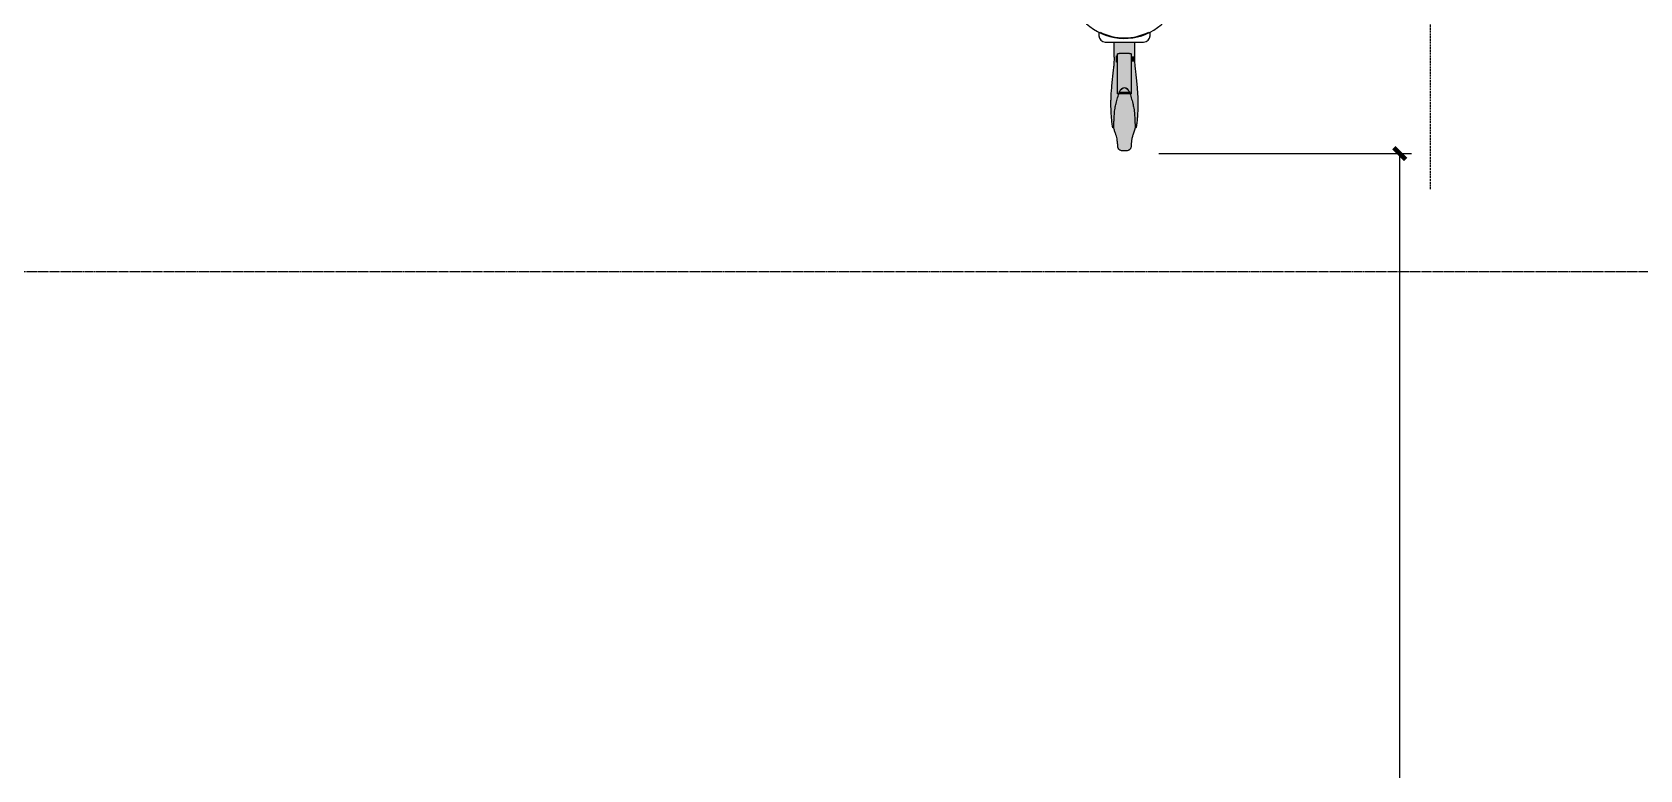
# Model space of a CAD drawing. Extents: x -1899985 to 1774885, y 556286 to 2175695.
# Drawn here: x -1133209 to -1129112, y 577617 to 579497 of the extents above; entities that cross this region are included whole.
import ezdxf

# ---------------------------------------------------------------- set-up
doc = ezdxf.new("R2010")
doc.units = 0
doc.header["$LTSCALE"] = 10
doc.header["$MEASUREMENT"] = 0
for name, pattern in [('20剖面图$0$__DASH', [0.35, 0.25, -0.1]), ('20剖面图$0$DASH', [0.35, 0.25, -0.1]), ('20剖面图$0$DOTE', [2.42, 2, -0.2, 0.02, -0.2])]:
    doc.linetypes.add(name, pattern=pattern)
doc.layers.get('Defpoints').update_dxf_attribs({"color": 210})
for name, color, linetype in [('20剖面图$0$A-AXIS-DOTE', 14, '20剖面图$0$DOTE'), ('20剖面图$0$A-LIN-V', 9, 'Continuous'), ('20剖面图$0$N090304-0000033_', 7, 'Continuous'), ('20剖面图$0$N090304-0000037_', 7, 'Continuous'), ('20剖面图$0$N090304-0000038_', 7, 'Continuous'), ('20剖面图$0$N090304-0000040_', 7, 'Continuous'), ('20剖面图$0$N090304-0000042_', 7, 'Continuous'), ('20剖面图$0$N120408-0000004', 7, 'Continuous'), ('20剖面图$0$PIN_GBIT_91_1986', 7, 'Continuous'), ('20剖面图$0$S-SB', 21, 'Continuous'), ('A-LIN-V', 9, 'Continuous')]:
    doc.layers.add(name, color=color, linetype=linetype)
doc.styles.add('20剖面图$0$_TCH_DIM_T3', font='SIMPLEX', dxfattribs={"width": 0.705882, "bigfont": 'GBCBIG'})
doc.dimstyles.new('20剖面图$0$_TCH_ARCH&&30', dxfattribs={"dimtxt": 89.25, "dimasz": 30, "dimexe": 30, "dimexo": 30, "dimgap": 37.875, "dimtad": 1, "dimdec": 0, "dimzin": 0, "dimdsep": 46, "dimtxsty": '20剖面图$0$_TCH_DIM_T3', "dimblk": '20剖面图$0$_ArchTick', "dimcen": 0.09, "dimclrt": 7, "dimazin": 2, "dimtfac": 1, "dimtdec": 0, "dimtix": 1, "dimtmove": 2, "dimatfit": 3, "dimfxl": 1, "dimtolj": 1, "dimtzin": 0, "dimarcsym": 0})

# ---------------------------------------------------------------- blocks, each defined once
blk = doc.blocks.new('20剖面图$0$11')
h = blk.add_hatch(color=1)
h.dxf.hatch_style = 1
edge = h.paths.add_edge_path()
edge.add_line((1599201, -76838.2), (1599148.9, -76838.2))
edge.add_spline(control_points=[(1599148.9, -76838.2), (1599148.9, -76841.1), (1599148.9, -76847.6), (1599149.1, -76858.1), (1599149.1, -76868.9), (1599149.2, -76877.9), (1599149.2, -76887.9), (1599148.2, -76899.7), (1599146.5, -76914.3), (1599144.8, -76930.2), (1599143.1, -76946.4), (1599141.7, -76962.6), (1599140.9, -76974.9), (1599140.6, -76987.1), (1599140.6, -76996.4), (1599140.7, -77005), (1599141.1, -77015.3), (1599141.7, -77025.1), (1599142.4, -77034), (1599143.1, -77040.8), (1599143.9, -77047.3), (1599144.6, -77051.8), (1599145.2, -77054.2), (1599145.6, -77055.1), (1599145.8, -77055.2), (1599145.8, -77055.2)], knot_values=[-0.989112, -0.989112, -0.989112, -0.989112, -0.960488, -0.920201, -0.887829, -0.853704, -0.831491, -0.787687, -0.737593, -0.680236, -0.616927, -0.552687, -0.486277, -0.451064, -0.418684, -0.391715, -0.366225, -0.316993, -0.29299, -0.266803, -0.234088, -0.195058, -0.173423, -0.151775, -0.145578, -0.145578, -0.145578, -0.145578], degree=3, periodic=0)
edge.add_line((1599145.8, -77055.2), (1599147.9, -77055.2))
edge.add_spline(control_points=[(1599147.9, -77055.2), (1599147.7, -77054.4), (1599147.3, -77051.5), (1599147.6, -77048), (1599147.8, -77045.7), (1599148.1, -77041.5), (1599148.5, -77033.6), (1599149.1, -77022.8), (1599149.9, -77012.7), (1599151.3, -77003.2), (1599153.8, -76991.7), (1599157.2, -76979.2), (1599159.5, -76971.5), (1599160.6, -76968.1)], knot_values=[0.821535, 0.821535, 0.821535, 0.821535, 0.826864, 0.839578, 0.84609, 0.854032, 0.874274, 0.899024, 0.912317, 0.925785, 0.946135, 0.971512, 0.990089, 0.990089, 0.990089, 0.990089], degree=3, periodic=0)
edge.add_line((1599160.6, -76968.1), (1599157.5, -76968.1))
edge.add_line((1599157.5, -76968.1), (1599157.5, -76887.5))
edge.add_line((1599157.5, -76887.5), (1599154.8, -76887.5))
edge.add_line((1599154.8, -76887.5), (1599154.3, -76886.9))
edge.add_line((1599154.3, -76886.9), (1599154.3, -76871.7))
edge.add_line((1599154.3, -76871.7), (1599154.8, -76871.2))
edge.add_line((1599154.8, -76871.2), (1599157.5, -76871.2))
edge.add_line((1599157.5, -76871.2), (1599157.5, -76865.9))
edge.add_ellipse((1599161.9, -76865.9), major_axis=(4.35, 0), ratio=0.02548, start_angle=90, end_angle=180, ccw=False)
edge.add_line((1599161.9, -76865.8), (1599188, -76865.8))
edge.add_ellipse((1599188, -76865.9), major_axis=(4.35, 0), ratio=0.02548, start_angle=0, end_angle=90, ccw=False)
edge.add_line((1599192.3, -76865.9), (1599192.3, -76873.9))
edge.add_line((1599192.3, -76873.9), (1599199.4, -76873.9))
edge.add_line((1599199.4, -76873.9), (1599199.9, -76874.4))
edge.add_line((1599199.9, -76874.4), (1599199.9, -76884.2))
edge.add_line((1599199.9, -76884.2), (1599199.4, -76884.7))
edge.add_line((1599199.4, -76884.7), (1599196.8, -76884.7))
edge.add_ellipse((1599195.6, -76883.9), major_axis=(1.58, 0), ratio=0.866025, start_angle=219.9146, end_angle=320.0854, ccw=False)
edge.add_line((1599194.4, -76884.7), (1599192.3, -76884.7))
edge.add_line((1599192.3, -76884.7), (1599192.3, -76968.1))
edge.add_line((1599192.3, -76968.1), (1599189.2, -76968.1))
edge.add_spline(control_points=[(1599189.2, -76968.1), (1599190.3, -76971.5), (1599192.7, -76979.2), (1599196, -76991.7), (1599198.6, -77003.2), (1599199.9, -77012.7), (1599200.8, -77022.8), (1599201.3, -77033.6), (1599201.7, -77041.5), (1599202, -77045.7), (1599202.3, -77048), (1599202.5, -77051.5), (1599202.1, -77054.4), (1599202, -77055.2)], knot_values=[0.00991, 0.00991, 0.00991, 0.00991, 0.028484, 0.053857, 0.074204, 0.08767, 0.10096, 0.125707, 0.145946, 0.153887, 0.160398, 0.173109, 0.178435, 0.178435, 0.178435, 0.178435], degree=3, periodic=0)
edge.add_line((1599202, -77055.2), (1599204, -77055.2))
edge.add_spline(control_points=[(1599204, -77055.2), (1599204, -77055.2), (1599204.2, -77055.1), (1599204.6, -77054.2), (1599205.2, -77051.8), (1599205.9, -77047.3), (1599206.7, -77040.8), (1599207.4, -77034), (1599208.1, -77025.1), (1599208.7, -77015.3), (1599209.1, -77005), (1599209.2, -76996.4), (1599209.2, -76987.1), (1599208.9, -76974.9), (1599208.2, -76962.6), (1599206.7, -76946.4), (1599205, -76930.2), (1599203.6, -76916.6), (1599202.4, -76906.2), (1599201.6, -76899.1), (1599201.1, -76892.4), (1599200.7, -76885.7), (1599200.6, -76877.9), (1599200.7, -76868.9), (1599200.8, -76858.1), (1599200.9, -76847.6), (1599200.9, -76841.1), (1599201, -76838.2)], knot_values=[-0.854441, -0.854441, -0.854441, -0.854441, -0.848246, -0.8266, -0.804968, -0.765944, -0.733233, -0.70705, -0.68305, -0.633825, -0.608338, -0.581373, -0.548998, -0.513789, -0.447388, -0.383157, -0.319856, -0.262507, -0.236492, -0.212407, -0.190164, -0.168486, -0.146276, -0.112156, -0.079788, -0.039506, -0.010886, -0.010886, -0.010886, -0.010886], degree=3, periodic=0)
h = blk.add_hatch(color=1)
h.dxf.hatch_style = 1
h.paths.add_polyline_path([(1599199.4, -76873.9), (1599192.3, -76873.9), (1599192.3, -76884.7), (1599194.4, -76884.7), (1599196.8, -76884.7), (1599199.4, -76884.7)])
h.paths.add_polyline_path([(1599197.1, -76877.5), (1599197.1, -76881.1, -0.03351), (1599197.1, -76881.1, -0.874248), (1599194, -76881.1, -0.03351), (1599194, -76881.1), (1599194, -76877.5, -0.03351), (1599194, -76877.5, -0.874248), (1599197.1, -76877.5, -0.03351)], flags=16)
h.paths.add_polyline_path([(1599197.1, -76881.1, -0.03351), (1599197.1, -76881.1, -0.874248), (1599194, -76881.1, -0.03351), (1599194, -76881.1), (1599194, -76877.5, -0.03351), (1599194, -76877.5, -0.874248), (1599197.1, -76877.5, -0.03351), (1599197.1, -76877.5)], flags=0)
h.paths.add_polyline_path([(1599154.8, -76887.5), (1599154.8, -76871.2), (1599157.5, -76871.2), (1599157.5, -76887.5)])
h = blk.add_hatch(color=1)
h.dxf.hatch_style = 1
edge = h.paths.add_edge_path()
edge.add_spline(control_points=[(1599187.4, -76962.4), (1599187.4, -76962.5), (1599187.4, -76962.6), (1599187.5, -76963.1), (1599187.3, -76963.4), (1599186.7, -76964.1), (1599186.3, -76964.4), (1599185.1, -76965), (1599184.4, -76965.3), (1599183.3, -76965.6), (1599183, -76965.7), (1599182.5, -76965.8), (1599182.2, -76965.9), (1599181.6, -76966), (1599181.3, -76966), (1599180.7, -76966.1), (1599180.4, -76966.2), (1599179.7, -76966.3), (1599179.4, -76966.3), (1599178.7, -76966.4), (1599178.4, -76966.4), (1599177.7, -76966.5), (1599177.3, -76966.5), (1599176.3, -76966.6), (1599175.6, -76966.6), (1599174.9, -76966.6)], knot_values=[-0.532103, -0.532103, -0.532103, -0.532103, -0.506147, -0.506147, -0.418277, -0.418277, -0.330408, -0.330408, -0.242538, -0.242538, -0.216052, -0.216052, -0.189565, -0.189565, -0.162204, -0.162204, -0.134842, -0.134842, -0.107481, -0.107481, -0.080119, -0.080119, -0.052355, -0.052355, 0, 0, 0, 0], degree=3, periodic=0)
edge.add_spline(control_points=[(1599174.9, -76966.6), (1599174.8, -76966.6), (1599174.5, -76966.6), (1599174.2, -76966.6), (1599173.8, -76966.6), (1599173.4, -76966.5), (1599173, -76966.5), (1599172.7, -76966.5), (1599172.3, -76966.5), (1599171.9, -76966.5), (1599171.6, -76966.4), (1599171.2, -76966.4), (1599170.8, -76966.4), (1599170.5, -76966.3), (1599169.5, -76966.2), (1599167.9, -76966), (1599166.3, -76965.6), (1599165.2, -76965.2), (1599164.2, -76964.8), (1599163.3, -76964.2), (1599162.6, -76963.5), (1599162.3, -76962.9), (1599162.4, -76962.5), (1599162.5, -76962.4)], knot_values=[0, 0, 0, 0, 0.009527, 0.019067, 0.028622, 0.038191, 0.047777, 0.057379, 0.066999, 0.076638, 0.086295, 0.095972, 0.10567, 0.115389, 0.12513, 0.186346, 0.250063, 0.280745, 0.312605, 0.375072, 0.437538, 0.500005, 0.532091, 0.532091, 0.532091, 0.532091], degree=3, periodic=0)
edge.add_ellipse((1599174.9, -76966.3), major_axis=(-13, 0), ratio=1, start_angle=270, end_angle=342.6495, ccw=False)
edge.add_ellipse((1599174.9, -76966.3), major_axis=(-13, 0), ratio=1, start_angle=197.288, end_angle=270, ccw=False)
edge = h.paths.add_edge_path()
edge.add_line((1599192.3, -76873.9), (1599192.3, -76865.9))
edge.add_ellipse((1599188, -76865.9), major_axis=(-4.35, 0), ratio=0.02548, start_angle=-180, end_angle=-90)
edge.add_line((1599188, -76865.8), (1599161.9, -76865.8))
edge.add_ellipse((1599161.9, -76865.9), major_axis=(-4.35, 0), ratio=0.02548, start_angle=-90, end_angle=0)
edge.add_line((1599157.5, -76865.9), (1599157.5, -76871.2))
edge.add_line((1599157.5, -76871.2), (1599157.5, -76887.5))
edge.add_line((1599157.5, -76887.5), (1599157.5, -76968.1))
edge.add_line((1599157.5, -76968.1), (1599160.6, -76968.1))
edge.add_spline(control_points=[(1599160.6, -76968.1), (1599161.2, -76966.3), (1599161.8, -76964.4), (1599162.5, -76962.4)], knot_values=[0.990089, 0.990089, 0.990089, 0.990089, 0.999985, 0.999985, 0.999985, 0.999985], degree=3, periodic=0)
edge.add_spline(control_points=[(1599162.5, -76962.4), (1599162.4, -76962.5), (1599162.3, -76962.9), (1599162.6, -76963.5), (1599163.3, -76964.2), (1599164.2, -76964.8), (1599165.2, -76965.2), (1599166.3, -76965.6), (1599167.9, -76966), (1599169.5, -76966.2), (1599170.5, -76966.3), (1599170.8, -76966.4), (1599171.2, -76966.4), (1599171.6, -76966.4), (1599171.9, -76966.5), (1599172.3, -76966.5), (1599172.7, -76966.5), (1599173, -76966.5), (1599173.4, -76966.5), (1599173.8, -76966.6), (1599174.2, -76966.6), (1599174.5, -76966.6), (1599174.8, -76966.6), (1599174.9, -76966.6)], knot_values=[-0.532091, -0.532091, -0.532091, -0.532091, -0.500005, -0.437538, -0.375072, -0.312605, -0.280745, -0.250063, -0.186346, -0.12513, -0.115389, -0.10567, -0.095972, -0.086295, -0.076638, -0.066999, -0.057379, -0.047777, -0.038191, -0.028622, -0.019067, -0.009527, 0, 0, 0, 0], degree=3, periodic=0)
edge.add_spline(control_points=[(1599174.9, -76966.6), (1599175.6, -76966.6), (1599176.3, -76966.6), (1599177.3, -76966.5), (1599177.7, -76966.5), (1599178.4, -76966.4), (1599178.7, -76966.4), (1599179.4, -76966.3), (1599179.7, -76966.3), (1599180.4, -76966.2), (1599180.7, -76966.1), (1599181.3, -76966), (1599181.6, -76966), (1599182.2, -76965.9), (1599182.5, -76965.8), (1599183, -76965.7), (1599183.3, -76965.6), (1599184.4, -76965.3), (1599185.1, -76965), (1599186.3, -76964.4), (1599186.7, -76964.1), (1599187.3, -76963.4), (1599187.5, -76963.1), (1599187.4, -76962.6), (1599187.4, -76962.5), (1599187.4, -76962.4)], knot_values=[0, 0, 0, 0, 0.052355, 0.052355, 0.080119, 0.080119, 0.107481, 0.107481, 0.134842, 0.134842, 0.162204, 0.162204, 0.189565, 0.189565, 0.216052, 0.216052, 0.242538, 0.242538, 0.330408, 0.330408, 0.418277, 0.418277, 0.506147, 0.506147, 0.532103, 0.532103, 0.532103, 0.532103], degree=3, periodic=0)
edge.add_spline(control_points=[(1599187.4, -76962.4), (1599188, -76964.4), (1599188.6, -76966.3), (1599189.2, -76968.1)], knot_values=[0.000015, 0.000015, 0.000015, 0.000015, 0.00991, 0.00991, 0.00991, 0.00991], degree=3, periodic=0)
edge.add_line((1599189.2, -76968.1), (1599192.3, -76968.1))
edge.add_line((1599192.3, -76968.1), (1599192.3, -76884.7))
edge.add_line((1599192.3, -76884.7), (1599192.3, -76873.9))
h = blk.add_hatch(color=1)
h.dxf.hatch_style = 1
h.paths.add_polyline_path([(1599197.1, -76877.5), (1599197.1, -76881.1, -0.03351), (1599197.1, -76881.1, -0.874248), (1599194, -76881.1, -0.03351), (1599194, -76881.1), (1599194, -76877.5, -0.03351), (1599194, -76877.5, -0.874248), (1599197.1, -76877.5, -0.03351)])
h = blk.add_hatch(color=1)
h.dxf.hatch_style = 1
edge = h.paths.add_edge_path()
edge.add_spline(control_points=[(1599192.1, -77095.6), (1599192.1, -77095.9), (1599192.1, -77098.1), (1599191.9, -77101.5), (1599191.7, -77104.5), (1599191.1, -77106.6), (1599190.2, -77108.2), (1599189, -77109.5), (1599188.3, -77110.2), (1599187.6, -77110.8), (1599186.3, -77111.7), (1599183.8, -77112.9), (1599179.7, -77113.5), (1599176.9, -77113.6), (1599174.9, -77113.6)], knot_values=[0.904746, 0.904746, 0.904746, 0.904746, 0.908065, 0.929346, 0.949425, 0.96363, 0.972623, 0.975577, 0.976813, 0.977981, 0.980267, 0.984697, 0.99127, 1, 1, 1, 1], degree=3, periodic=0)
edge.add_spline(control_points=[(1599174.9, -77113.6), (1599173, -77113.6), (1599170.1, -77113.5), (1599166, -77112.9), (1599163.6, -77111.7), (1599162.2, -77110.8), (1599161.5, -77110.2), (1599160.8, -77109.5), (1599159.6, -77108.2), (1599158.8, -77106.6), (1599158.2, -77104.5), (1599157.9, -77101.5), (1599157.8, -77098.1), (1599157.7, -77095.9), (1599157.7, -77095.6)], knot_values=[0, 0, 0, 0, 0.008731, 0.015305, 0.019736, 0.022022, 0.023191, 0.024427, 0.027381, 0.036376, 0.050582, 0.070665, 0.091949, 0.095269, 0.095269, 0.095269, 0.095269], degree=3, periodic=0)
edge.add_spline(control_points=[(1599157.7, -77095.6), (1599157.6, -77095.6), (1599157.5, -77095.2), (1599157.3, -77093.1), (1599157.1, -77090.6), (1599156.7, -77087.8), (1599156, -77082.5), (1599154.3, -77075.7), (1599151.9, -77068.5), (1599149.1, -77060.6), (1599147.2, -77052.9), (1599147.6, -77048), (1599147.8, -77045.7), (1599148.1, -77041.5), (1599148.5, -77033.6), (1599149.1, -77022.8), (1599149.9, -77012.7), (1599151.3, -77003.2), (1599153.8, -76991.7), (1599157.7, -76977.2), (1599160.6, -76968.1), (1599162.5, -76962.4)], knot_values=[0.72795, 0.72795, 0.72795, 0.72795, 0.740549, 0.750981, 0.755514, 0.759715, 0.768823, 0.780897, 0.794554, 0.811184, 0.826864, 0.839578, 0.84609, 0.854032, 0.874274, 0.899024, 0.912317, 0.925785, 0.946135, 0.971512, 1, 1, 1, 1], degree=3, periodic=0)
edge.add_spline(control_points=[(1599162.5, -76962.4), (1599162.4, -76962.5), (1599162.3, -76962.9), (1599162.6, -76963.5), (1599163.3, -76964.2), (1599164.2, -76964.8), (1599165.2, -76965.2), (1599166.3, -76965.6), (1599167.9, -76966), (1599169.5, -76966.2), (1599170.5, -76966.3), (1599170.8, -76966.4), (1599171.2, -76966.4), (1599171.6, -76966.4), (1599171.9, -76966.5), (1599172.3, -76966.5), (1599172.7, -76966.5), (1599173, -76966.5), (1599173.4, -76966.5), (1599173.8, -76966.6), (1599174.2, -76966.6), (1599174.5, -76966.6), (1599174.8, -76966.6), (1599174.9, -76966.6)], knot_values=[-0.532091, -0.532091, -0.532091, -0.532091, -0.500005, -0.437538, -0.375072, -0.312605, -0.280745, -0.250063, -0.186346, -0.12513, -0.115389, -0.10567, -0.095972, -0.086295, -0.076638, -0.066999, -0.057379, -0.047777, -0.038191, -0.028622, -0.019067, -0.009527, 0, 0, 0, 0], degree=3, periodic=0)
edge.add_spline(control_points=[(1599174.9, -76966.6), (1599175.6, -76966.6), (1599176.3, -76966.6), (1599177.3, -76966.5), (1599177.7, -76966.5), (1599178.4, -76966.4), (1599178.7, -76966.4), (1599179.4, -76966.3), (1599179.7, -76966.3), (1599180.4, -76966.2), (1599180.7, -76966.1), (1599181.3, -76966), (1599181.6, -76966), (1599182.2, -76965.9), (1599182.5, -76965.8), (1599183, -76965.7), (1599183.3, -76965.6), (1599184.4, -76965.3), (1599185.1, -76965), (1599186.3, -76964.4), (1599186.7, -76964.1), (1599187.3, -76963.4), (1599187.5, -76963.1), (1599187.4, -76962.6), (1599187.4, -76962.5), (1599187.4, -76962.4)], knot_values=[0, 0, 0, 0, 0.052355, 0.052355, 0.080119, 0.080119, 0.107481, 0.107481, 0.134842, 0.134842, 0.162204, 0.162204, 0.189565, 0.189565, 0.216052, 0.216052, 0.242538, 0.242538, 0.330408, 0.330408, 0.418277, 0.418277, 0.506147, 0.506147, 0.532103, 0.532103, 0.532103, 0.532103], degree=3, periodic=0)
edge.add_spline(control_points=[(1599187.4, -76962.4), (1599189.2, -76968.1), (1599192.2, -76977.2), (1599196, -76991.7), (1599198.6, -77003.2), (1599199.9, -77012.7), (1599200.8, -77022.8), (1599201.3, -77033.6), (1599201.7, -77041.5), (1599202, -77045.7), (1599202.3, -77048), (1599202.7, -77052.9), (1599200.5, -77061.3), (1599197.3, -77070.2), (1599194.9, -77077.9), (1599193.6, -77084.2), (1599193.1, -77088.1), (1599192.8, -77090.6), (1599192.5, -77093.1), (1599192.3, -77095.2), (1599192.2, -77095.6), (1599192.1, -77095.6)], knot_values=[0, 0, 0, 0, 0.028484, 0.053857, 0.074204, 0.08767, 0.10096, 0.125707, 0.145946, 0.153887, 0.160398, 0.173109, 0.188788, 0.209494, 0.224949, 0.233215, 0.240341, 0.244542, 0.249074, 0.259504, 0.272102, 0.272102, 0.272102, 0.272102], degree=3, periodic=0)
h = blk.add_hatch(color=1)
h.dxf.hatch_style = 1
edge = h.paths.add_edge_path()
edge.add_spline(control_points=[(1599174.9, -76966.6), (1599174.8, -76966.6), (1599174.5, -76966.6), (1599174.2, -76966.6), (1599173.8, -76966.6), (1599173.4, -76966.5), (1599173, -76966.5), (1599172.7, -76966.5), (1599172.3, -76966.5), (1599171.9, -76966.5), (1599171.6, -76966.4), (1599171.2, -76966.4), (1599170.8, -76966.4), (1599170.5, -76966.3), (1599169.5, -76966.2), (1599167.9, -76966), (1599166.3, -76965.6), (1599165.2, -76965.2), (1599164.2, -76964.8), (1599163.3, -76964.2), (1599162.6, -76963.5), (1599162.3, -76962.9), (1599162.4, -76962.5), (1599162.5, -76962.4)], knot_values=[0, 0, 0, 0, 0.009527, 0.019067, 0.028622, 0.038191, 0.047777, 0.057379, 0.066999, 0.076638, 0.086295, 0.095972, 0.10567, 0.115389, 0.12513, 0.186346, 0.250063, 0.280745, 0.312605, 0.375072, 0.437538, 0.500005, 0.532091, 0.532091, 0.532091, 0.532091], degree=3, periodic=0)
edge.add_ellipse((1599174.9, -76966.3), major_axis=(-13, 0), ratio=1, start_angle=270, end_angle=342.7534, ccw=False)
edge.add_ellipse((1599174.9, -76966.3), major_axis=(-13, 0), ratio=1, start_angle=197.2466, end_angle=270, ccw=False)
edge.add_spline(control_points=[(1599187.4, -76962.4), (1599187.4, -76962.5), (1599187.4, -76962.6), (1599187.5, -76963.1), (1599187.3, -76963.4), (1599186.7, -76964.1), (1599186.3, -76964.4), (1599185.1, -76965), (1599184.4, -76965.3), (1599183.3, -76965.6), (1599183, -76965.7), (1599182.5, -76965.8), (1599182.2, -76965.9), (1599181.6, -76966), (1599181.3, -76966), (1599180.7, -76966.1), (1599180.4, -76966.2), (1599179.7, -76966.3), (1599179.4, -76966.3), (1599178.7, -76966.4), (1599178.4, -76966.4), (1599177.7, -76966.5), (1599177.3, -76966.5), (1599176.3, -76966.6), (1599175.6, -76966.6), (1599174.9, -76966.6)], knot_values=[-0.532103, -0.532103, -0.532103, -0.532103, -0.506147, -0.506147, -0.418277, -0.418277, -0.330408, -0.330408, -0.242538, -0.242538, -0.216052, -0.216052, -0.189565, -0.189565, -0.162204, -0.162204, -0.134842, -0.134842, -0.107481, -0.107481, -0.080119, -0.080119, -0.052355, -0.052355, 0, 0, 0, 0], degree=3, periodic=0)
at = {"color": 1}
for p, q in [((1599192.3, -76968.1), (1599157.5, -76968.1)), ((1599145.8, -77055.2), (1599147.9, -77055.2)), ((1599204, -77055.2), (1599202, -77055.2))]:
    blk.add_line(p, q, dxfattribs=at)
at = {"color": 1, "linetype": '20剖面图$0$DASH'}
blk.add_lwpolyline([(1594308.9, -77420.6), (1605666.4, -77420.6)], dxfattribs=at)
at = {"layer": '20剖面图$0$N090304-0000033_', "color": 1, "linetype": 'Continuous'}
blk.add_arc((1599174.9, -76684.2), 142.9, 195, 343.4141, dxfattribs=at)
at = {"layer": '20剖面图$0$N090304-0000037_', "color": 1, "linetype": 'Continuous'}
for p, q in [((1599109.7, -76811.4), (1599109.7, -76820.1)), ((1599240.1, -76820.1), (1599240.1, -76811.4)), ((1599126, -76836.4), (1599223.8, -76836.4))]:
    blk.add_line(p, q, dxfattribs=at)
for centre, start, end in [((1599126, -76820.1), 180, 270), ((1599223.8, -76820.1), 270, 0)]:
    blk.add_arc(centre, 16.3, start, end, dxfattribs=at)
at = {"layer": '20剖面图$0$N090304-0000038_', "color": 1, "linetype": 'Continuous'}
for p, q in [((1599157.5, -76968.1), (1599157.5, -76865.9)), ((1599188, -76865.8), (1599161.9, -76865.8)), ((1599192.3, -76865.9), (1599192.3, -76968.1))]:
    blk.add_line(p, q, dxfattribs=at)
at = {"layer": '20剖面图$0$N090304-0000038_', "color": 1, "linetype": 'Continuous', "extrusion": (0, 0, -1)}
for centre, start_param, end_param in [((1599161.9, -76865.9), 3.141593, 4.712389), ((1599188, -76865.9), 4.712389, 6.283185)]:
    blk.add_ellipse(centre, major_axis=(4.35, 0), ratio=0.02548, start_param=start_param, end_param=end_param, dxfattribs=at)
at = {"layer": '20剖面图$0$N090304-0000040_', "color": 1, "linetype": 'Continuous'}
blk.add_arc((1599174.9, -76684.2), 141.3, 243.8961, 296.1039, dxfattribs=at)
at = {"layer": '20剖面图$0$N090304-0000042_', "color": 1, "linetype": 'Continuous'}
for p, q in [((1599154.3, -76871.7), (1599154.8, -76871.2)), ((1599154.3, -76886.9), (1599154.3, -76871.7)), ((1599154.8, -76887.5), (1599154.3, -76886.9)), ((1599154.8, -76887.5), (1599154.8, -76871.2)), ((1599154.8, -76871.2), (1599157.5, -76871.2)), ((1599157.5, -76887.5), (1599154.8, -76887.5)), ((1599192.3, -76873.9), (1599199.4, -76873.9)), ((1599199.4, -76884.7), (1599192.3, -76884.7)), ((1599199.4, -76873.9), (1599199.4, -76884.7)), ((1599199.4, -76873.9), (1599199.9, -76874.4)), ((1599199.9, -76884.2), (1599199.4, -76884.7)), ((1599199.9, -76874.4), (1599199.9, -76884.2))]:
    blk.add_line(p, q, dxfattribs=at)
at = {"layer": '20剖面图$0$N120408-0000004', "color": 1, "linetype": 'Continuous'}
for start, end in [(90, 162.6495), (17.2603, 90)]:
    blk.add_arc((1599174.9, -76966.3), 13, start, end, dxfattribs=at)
for points, knots in [([(1599145.8, -77055.2), (1599145.8, -77055.2), (1599145.6, -77055.1), (1599145.2, -77054.2), (1599144.6, -77051.8), (1599143.9, -77047.3), (1599143.1, -77040.8), (1599142.4, -77034), (1599141.7, -77025.1), (1599141.1, -77015.3), (1599140.7, -77005), (1599140.6, -76996.4), (1599140.6, -76987.1), (1599140.9, -76974.9), (1599141.7, -76962.6), (1599143.1, -76946.4), (1599144.8, -76930.2), (1599146.5, -76914.3), (1599148.2, -76899.7), (1599149.2, -76887.9), (1599149.2, -76877.9), (1599149.1, -76868.9), (1599149.1, -76858.1), (1599148.9, -76847), (1599148.9, -76840), (1599148.8, -76836.4)], [0.1455783, 0.1455783, 0.1455783, 0.1455783, 0.1517748, 0.1734234, 0.1950581, 0.2340877, 0.266803, 0.2929896, 0.316993, 0.3662247, 0.3917149, 0.4186842, 0.4510637, 0.4862772, 0.5526872, 0.6169271, 0.6802363, 0.7375935, 0.787687, 0.8314911, 0.853704, 0.887829, 0.9202012, 0.9604884, 0.9949635, 0.9949635, 0.9949635, 0.9949635]), ([(1599201, -76836.4), (1599200.9, -76840), (1599200.9, -76847), (1599200.8, -76858.1), (1599200.7, -76868.9), (1599200.6, -76877.9), (1599200.7, -76885.7), (1599201.1, -76892.4), (1599201.6, -76899.1), (1599202.4, -76906.2), (1599203.6, -76916.6), (1599205, -76930.2), (1599206.7, -76946.4), (1599208.2, -76962.6), (1599208.9, -76974.9), (1599209.2, -76987.1), (1599209.2, -76996.4), (1599209.1, -77005), (1599208.7, -77015.3), (1599208.1, -77025.1), (1599207.4, -77034), (1599206.7, -77040.8), (1599205.9, -77047.3), (1599205.2, -77051.8), (1599204.6, -77054.2), (1599204.2, -77055.1), (1599204, -77055.2), (1599204, -77055.2)], [0.0050359, 0.0050359, 0.0050359, 0.0050359, 0.0395064, 0.0797881, 0.1121559, 0.1462762, 0.1684862, 0.1901639, 0.2124074, 0.2364922, 0.2625068, 0.3198562, 0.3831567, 0.447388, 0.5137889, 0.5489976, 0.5813727, 0.6083384, 0.6338251, 0.68305, 0.7070502, 0.7332333, 0.7659441, 0.8049684, 0.8266002, 0.8482458, 0.8544415, 0.8544415, 0.8544415, 0.8544415]), ([(1599157.7, -77095.6), (1599157.6, -77095.6), (1599157.5, -77095.2), (1599157.3, -77093.1), (1599157.1, -77090.6), (1599156.7, -77087.8), (1599156, -77082.5), (1599154.3, -77075.7), (1599151.9, -77068.5), (1599149.1, -77060.6), (1599147.2, -77052.9), (1599147.6, -77048), (1599147.8, -77045.7), (1599148.1, -77041.5), (1599148.5, -77033.6), (1599149.1, -77022.8), (1599149.9, -77012.7), (1599151.3, -77003.2), (1599153.8, -76991.7), (1599157.7, -76977.2), (1599160.6, -76968.1), (1599162.5, -76962.4)], [0.7279499, 0.7279499, 0.7279499, 0.7279499, 0.7405493, 0.7509811, 0.7555135, 0.759715, 0.7688226, 0.7808972, 0.7945536, 0.8111836, 0.8268644, 0.8395775, 0.8460897, 0.8540317, 0.8742737, 0.8990245, 0.912317, 0.9257851, 0.946135, 0.971512, 1, 1, 1, 1]), ([(1599174.9, -76966.6), (1599174.8, -76966.6), (1599174.5, -76966.6), (1599174.2, -76966.6), (1599173.8, -76966.6), (1599173.4, -76966.5), (1599173, -76966.5), (1599172.7, -76966.5), (1599172.3, -76966.5), (1599171.9, -76966.5), (1599171.6, -76966.4), (1599171.2, -76966.4), (1599170.8, -76966.4), (1599170.5, -76966.3), (1599169.5, -76966.2), (1599167.9, -76966), (1599166.3, -76965.6), (1599165.2, -76965.2), (1599164.2, -76964.8), (1599163.3, -76964.2), (1599162.6, -76963.5), (1599162.3, -76962.9), (1599162.4, -76962.5), (1599162.5, -76962.4)], [0, 0, 0, 0, 0.0095269, 0.0190672, 0.0286218, 0.0381914, 0.0477771, 0.0573794, 0.0669993, 0.0766376, 0.0862949, 0.0959721, 0.1056698, 0.1153887, 0.1251296, 0.1863461, 0.2500627, 0.2807453, 0.312605, 0.3750717, 0.4375383, 0.5000053, 0.5320911, 0.5320911, 0.5320911, 0.5320911]), ([(1599174.9, -76966.6), (1599175.6, -76966.6), (1599176.3, -76966.6), (1599177.3, -76966.5), (1599177.7, -76966.5), (1599178.4, -76966.4), (1599178.7, -76966.4), (1599179.4, -76966.3), (1599179.7, -76966.3), (1599180.4, -76966.2), (1599180.7, -76966.1), (1599181.3, -76966), (1599181.6, -76966), (1599182.2, -76965.9), (1599182.5, -76965.8), (1599183, -76965.7), (1599183.3, -76965.6), (1599184.4, -76965.3), (1599185.1, -76965), (1599186.3, -76964.4), (1599186.7, -76964.1), (1599187.3, -76963.4), (1599187.5, -76963.1), (1599187.4, -76962.6), (1599187.4, -76962.5), (1599187.4, -76962.4)], [0, 0, 0, 0, 0.052355, 0.052355, 0.080119, 0.080119, 0.1074806, 0.1074806, 0.1348422, 0.1348422, 0.1622038, 0.1622038, 0.1895654, 0.1895654, 0.2160517, 0.2160517, 0.242538, 0.242538, 0.3304077, 0.3304077, 0.4182774, 0.4182774, 0.506147, 0.506147, 0.532103, 0.532103, 0.532103, 0.532103]), ([(1599187.4, -76962.4), (1599189.2, -76968.1), (1599192.2, -76977.2), (1599196, -76991.7), (1599198.6, -77003.2), (1599199.9, -77012.7), (1599200.8, -77022.8), (1599201.3, -77033.6), (1599201.7, -77041.5), (1599202, -77045.7), (1599202.3, -77048), (1599202.7, -77052.9), (1599200.5, -77061.3), (1599197.3, -77070.2), (1599194.9, -77077.9), (1599193.6, -77084.2), (1599193.1, -77088.1), (1599192.8, -77090.6), (1599192.5, -77093.1), (1599192.3, -77095.2), (1599192.2, -77095.6), (1599192.1, -77095.6)], [0, 0, 0, 0, 0.0284837, 0.0538568, 0.0742036, 0.0876698, 0.1009603, 0.1257074, 0.1459463, 0.1538871, 0.1603982, 0.1731094, 0.1887879, 0.2094941, 0.2249489, 0.2332147, 0.2403412, 0.2445421, 0.2490738, 0.259504, 0.2721017, 0.2721017, 0.2721017, 0.2721017]), ([(1599174.9, -77113.6), (1599173, -77113.6), (1599170.1, -77113.5), (1599166, -77112.9), (1599163.6, -77111.7), (1599162.2, -77110.8), (1599161.5, -77110.2), (1599160.8, -77109.5), (1599159.6, -77108.2), (1599158.8, -77106.6), (1599158.2, -77104.5), (1599157.9, -77101.5), (1599157.8, -77098.1), (1599157.7, -77095.9), (1599157.7, -77095.6)], [0, 0, 0, 0, 0.00873116, 0.01530518, 0.01973598, 0.02202205, 0.02319073, 0.02442661, 0.02738067, 0.03637552, 0.05058235, 0.07066465, 0.09194933, 0.09526865, 0.09526865, 0.09526865, 0.09526865]), ([(1599192.1, -77095.6), (1599192.1, -77095.9), (1599192.1, -77098.1), (1599191.9, -77101.5), (1599191.7, -77104.5), (1599191.1, -77106.6), (1599190.2, -77108.2), (1599189, -77109.5), (1599188.3, -77110.2), (1599187.6, -77110.8), (1599186.3, -77111.7), (1599183.8, -77112.9), (1599179.7, -77113.5), (1599176.9, -77113.6), (1599174.9, -77113.6)], [0.90474573, 0.90474573, 0.90474573, 0.90474573, 0.90806456, 0.92934602, 0.94942529, 0.96362997, 0.97262346, 0.97557708, 0.97681277, 0.97798128, 0.980267, 0.98469713, 0.99127016, 1, 1, 1, 1])]:
    blk.add_open_spline(points, degree=3, knots=knots, dxfattribs=at)
at = {"layer": '20剖面图$0$PIN_GBIT_91_1986', "color": 1, "linetype": 'Continuous'}
for p, q in [((1599194, -76881.1), (1599194, -76877.5)), ((1599197.1, -76877.5), (1599197.1, -76881.1))]:
    blk.add_line(p, q, dxfattribs=at)
for centre, radius, start, end in [((1599195.6, -76877.7), 1.58, 7.677, 172.323), ((1599194.2, -76877.5), 0.152, 172.323, 180), ((1599194.2, -76881.1), 0.152, 180, 187.677), ((1599195.6, -76880.9), 1.58, 187.677, 352.323), ((1599197, -76877.5), 0.152, 0, 7.677), ((1599197, -76881.1), 0.152, 352.323, 360)]:
    blk.add_arc(centre, radius, start, end, dxfattribs=at)
at = {"layer": '20剖面图$0$PIN_GBIT_91_1986', "color": 1, "linetype": 'Continuous', "extrusion": (0, 0, -1)}
blk.add_ellipse((1599195.6, -76883.9), major_axis=(1.58, 0), ratio=0.866025, start_param=0.69664, end_param=2.444952, dxfattribs=at)
blk = doc.blocks.new('20剖面图$0$23423wer')
at = {"layer": '20剖面图$0$S-SB', "xscale": 0.735970624901321, "yscale": 0.735970624901321, "zscale": 0.735970624901321}
blk.add_blockref('20剖面图$0$11', (-2850596.9, 597906.1), dxfattribs=at)
blk = doc.blocks.new('20剖面图$0$55555')
at = {"layer": '20剖面图$0$A-AXIS-DOTE', "linetype": '20剖面图$0$__DASH', "ltscale": 2}
blk.add_line((8250, -3360.7), (8250, 6078.5), dxfattribs=at)
blk = doc.blocks.new('20剖面图$0$_ArchTick')
at = {"color": 0, "linetype": 'ByBlock', "const_width": 0.4}
blk.add_lwpolyline([(-0.5, -0.5), (0.5, 0.5)], dxfattribs=at)
blk = doc.blocks.new('*D499')
at = {"layer": '20剖面图$0$A-LIN-V', "color": 0, "lineweight": -2, "transparency": 16777216}
for p, q in [((-1130337.5, 579187.5), (-1129693.4, 579187.5)), ((-1129723.4, 568257.5), (-1129723.4, 579187.5)), ((-1130337.5, 568257.5), (-1129693.4, 568257.5))]:
    blk.add_line(p, q, dxfattribs=at)
at = {"layer": 'Defpoints', "color": 0, "transparency": 16777216}
for p in [(-1130367.5, 579187.5), (-1129723.4, 579187.5), (-1130367.5, 568257.5)]:
    blk.add_point(p, dxfattribs=at)
at = {"layer": '20剖面图$0$A-LIN-V', "color": 0, "lineweight": -2, "transparency": 16777216, "xscale": 30, "yscale": 30, "zscale": 30}
for p, rotation in [((-1129723.4, 579187.5), 90), ((-1129723.4, 568257.5), 270)]:
    blk.add_blockref('20剖面图$0$_ArchTick', p, dxfattribs=dict(at, rotation=rotation))
at = {"layer": '20剖面图$0$A-LIN-V', "color": 7, "transparency": 16777216, "insert": (-1129805.9, 573722.5), "char_height": 89.25, "attachment_point": 5, "rotation": 90, "style": '20剖面图$0$_TCH_DIM_T3'}
blk.add_mtext('\\A1;10930', dxfattribs=at)
blk = doc.blocks.new('20剖面图')
at = {"xscale": 1.35874988235309, "yscale": 1.35874988235309, "zscale": 1.35874988235309}
blk.add_blockref('20剖面图$0$23423wer', (1143648.1, -156096.8), dxfattribs=at)
at = {"layer": '20剖面图$0$A-LIN-V'}
blk.add_blockref('20剖面图$0$55555', (-1137895, 582457.5), dxfattribs=at)
at = {"layer": '20剖面图$0$A-LIN-V', "color": 2}
dim = blk.add_aligned_dim(p1=(-1130367.5, 568257.5), p2=(-1130367.5, 579187.5), distance=-644.1, dimstyle='20剖面图$0$_TCH_ARCH&&30', dxfattribs=at)
dim.commit()
dim.dimension.update_dxf_attribs({"geometry": '*D499', "text_midpoint": (-1129805.9, 573722.5)})

msp = doc.modelspace()

# ---------------------------------------------------------------- block references
at = {"layer": 'A-LIN-V'}
msp.add_blockref('20剖面图', (0, 0), dxfattribs=at)

doc.saveas('drawing.dxf')
